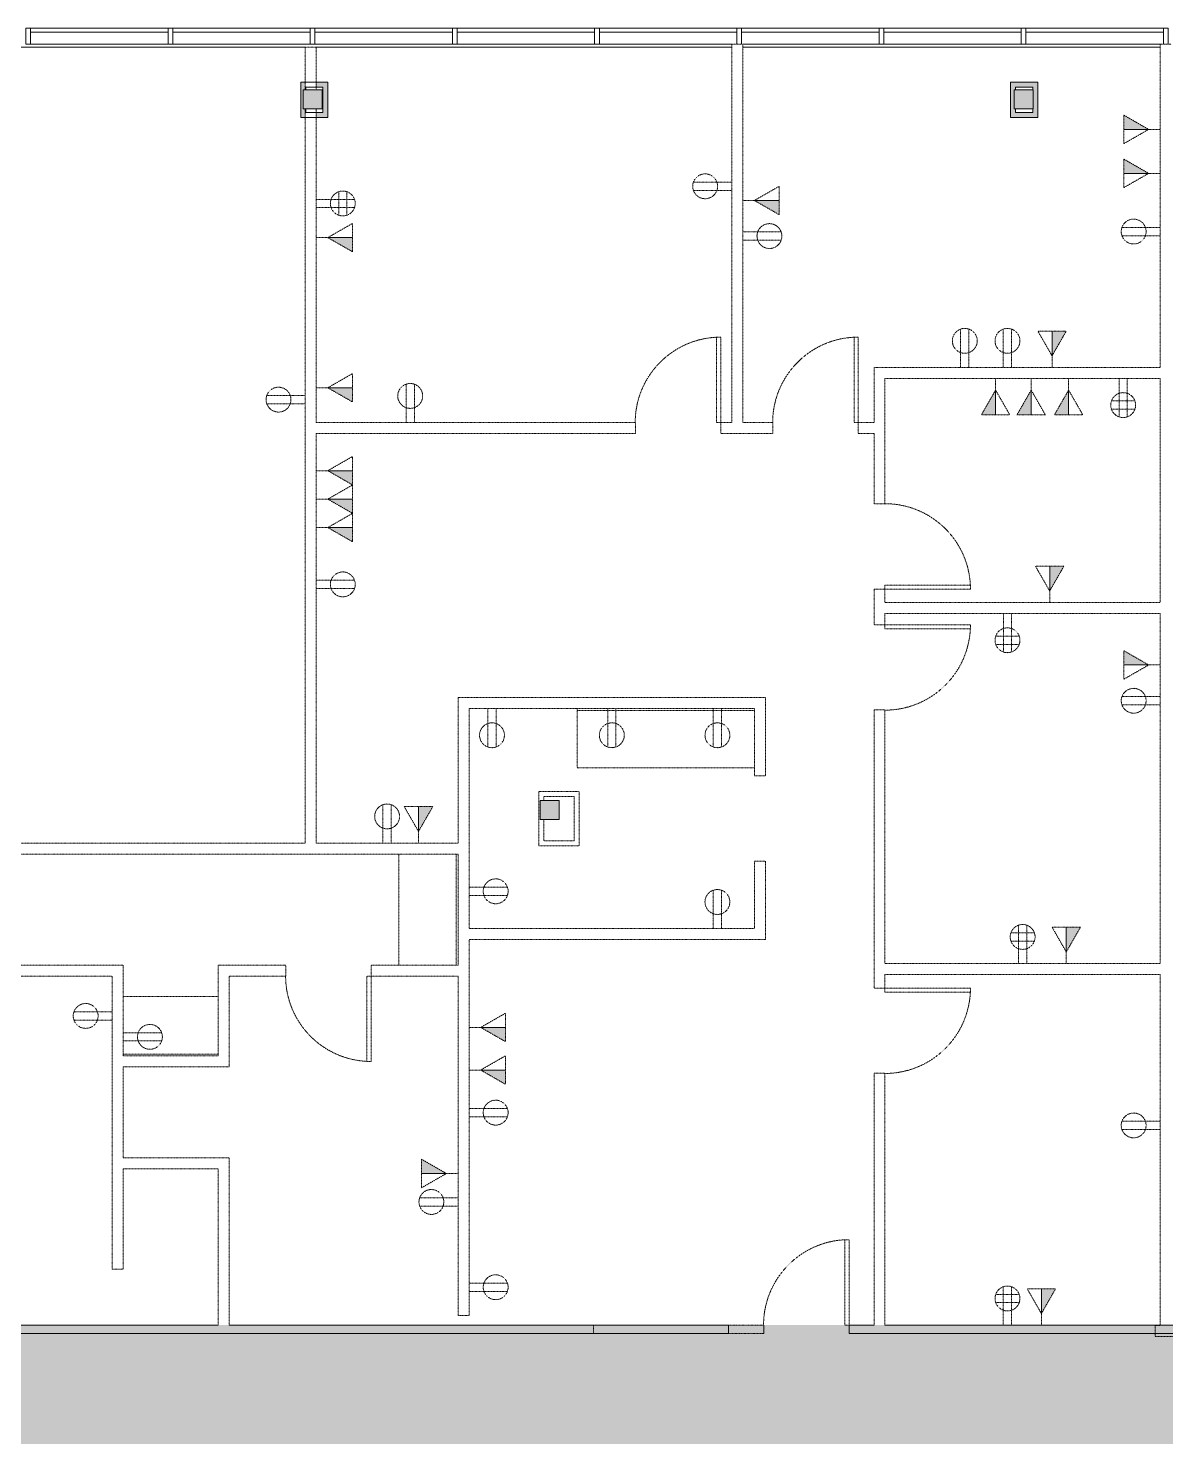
# Model space of a CAD drawing. Header units: inches. Extents: x 41 to 3078, y -575 to 685.
# Drawn here: x 1400 to 1880, y 90 to 685 of the extents above; entities that cross this region are included whole.
import ezdxf

# ---------------------------------------------------------------- set-up
doc = ezdxf.new("R2010")
doc.units = ezdxf.units.IN
doc.header["$MEASUREMENT"] = 0
for name, pattern in [('Demolished', [0.1875, 0.125, -0.0625]), ('Demolished 3_128_', [0.046875, 0.023437, -0.023437]), ('Hidden 1_16_', [0.09375, 0.0625, -0.03125])]:
    doc.linetypes.add(name, pattern=pattern)
for name, color, linetype, lineweight in [('8603 Westwood - 2nd Floor - suite 200 230_dwg', 8, 'Continuous', 9), ('A-ANNO-NOTE', 131, 'Demolished', 9), ('A-DETL-GENF', 92, 'Continuous', 9), ('A-DETL-MEDM', 33, 'Demolished', 9), ('A-DOOR', 31, 'Demolished', 9), ('A-GLAZ-EXST', 7, 'Continuous', 9), ('A-GLAZ-SILL-EXST', 7, 'Continuous', 9), ('A-WALL-PATT', 111, 'Continuous', 13), ('I-WALL', 2, 'Demolished', 9), ('Q-CASE', 31, 'Demolished', 9), ('S-COLS', 52, 'Continuous', 13)]:
    doc.layers.add(name, color=color, linetype=linetype, lineweight=lineweight)

# ---------------------------------------------------------------- blocks, each defined once
blk = doc.blocks.new('8603 Westwood - 2nd Floor - suite 200 230_dwg-2280265-New Construction - Demolition Plan')
at = {"layer": 'A-GLAZ-EXST'}
for p, q in [((760.63, 1258.26), (702.63, 1258.26)), ((762.63, 1258.26), (820.63, 1258.26)), ((822.63, 1258.26), (880.63, 1258.26)), ((940.63, 1258.26), (882.63, 1258.26)), ((942.63, 1258.26), (1000.63, 1258.26)), ((1060.63, 1258.26), (1002.63, 1258.26)), ((1120.63, 1258.26), (1062.63, 1258.26)), ((1122.63, 1258.26), (1180.63, 1258.26))]:
    blk.add_line(p, q, dxfattribs=at)
at = {"layer": 'A-GLAZ-EXST', "flags": 128}
for points in [[(700.63, 1253.26), (700.63, 1260), (702.63, 1260), (702.63, 1253.26)], [(760.63, 1253.26), (760.63, 1260), (762.63, 1260), (762.63, 1253.26)], [(822.63, 1253.26), (822.63, 1260), (820.63, 1260), (820.63, 1253.26)], [(880.63, 1253.26), (880.63, 1260), (882.63, 1260), (882.63, 1253.26)], [(942.63, 1253.26), (942.63, 1260), (940.63, 1260), (940.63, 1253.26)], [(1060.63, 1253.26), (1060.63, 1260), (1062.63, 1260), (1062.63, 1253.26)], [(1120.63, 1253.26), (1120.63, 1260), (1122.63, 1260), (1122.63, 1253.26)]]:
    blk.add_lwpolyline(points, close=True, dxfattribs=at)
for points in [[(1002.63, 1253.26), (1002.63, 1260), (1000.63, 1260), (1000.63, 1253.26)], [(1182.63, 1253.26), (1182.63, 1260), (1180.63, 1260), (1180.63, 1253.26)]]:
    blk.add_lwpolyline(points, dxfattribs=at)
at = {"layer": 'A-GLAZ-SILL-EXST'}
for p, q in [((702.63, 1260), (760.63, 1260)), ((820.63, 1260), (762.63, 1260)), ((880.63, 1260), (822.63, 1260)), ((882.63, 1260), (940.63, 1260)), ((1000.63, 1260), (942.63, 1260)), ((1002.63, 1260), (1060.63, 1260)), ((1062.63, 1260), (1120.63, 1260)), ((1180.63, 1260), (1122.63, 1260)), ((818.5, 1252), (644.13, 1252)), ((702.63, 1253.26), (760.63, 1253.26)), ((880.63, 1253.26), (762.63, 1253.26)), ((998.5, 1252), (823.13, 1252)), ((882.63, 1253.26), (940.63, 1253.26)), ((998.5, 1253.26), (942.63, 1253.26)), ((1003.13, 1253.26), (1060.63, 1253.26)), ((1179.13, 1252), (1003.13, 1252)), ((1062.63, 1253.26), (1120.63, 1253.26)), ((1179.13, 1253.26), (1122.63, 1253.26))]:
    blk.add_line(p, q, dxfattribs=at)
blk = doc.blocks.new('Concrete-Square-Column - 8 x 8-2324995-New Construction - Demolition Plan')
at = {"layer": 'S-COLS', "lineweight": 9}
blk.add_hatch(color=55, dxfattribs=at).paths.add_polyline_path([(-0.39, -4), (4, -4), (4, 4), (-4, 4), (-4, -4)], flags=0)
at = {"layer": 'S-COLS', "color": 250, "lineweight": 20}
for p, q in [((4, 4), (-4, 4)), ((-4, 4), (-4, -4)), ((4, -4), (4, 4)), ((-4, -4), (4, -4))]:
    blk.add_line(p, q, dxfattribs=at)
blk = doc.blocks.new('Single-Flush - 36_ x 96_-2411555-New Construction - Demolition Plan')
at = {"layer": 'A-DOOR', "color": 250, "linetype": 'Hidden 1_16_', "lineweight": 20}
for p, q in [((16.25, 2.31), (16.25, 38.34)), ((18, 38.34), (16.25, 38.34)), ((18, 2.31), (18, 38.34)), ((18, 2.31), (16.25, 2.31))]:
    blk.add_line(p, q, dxfattribs=at)
at = {"layer": 'A-DOOR', "color": 7, "linetype": 'Demolished 3_128_'}
blk.add_arc((18, 2.31), 36.07, 92.78116, 180, dxfattribs=at)
blk = doc.blocks.new('Single-Flush - 36_ x 96_-2411590-New Construction - Demolition Plan')
at = {"layer": 'A-DOOR', "color": 250, "linetype": 'Hidden 1_16_', "lineweight": 20}
for p, q in [((16.25, -2.31), (16.25, -38.34)), ((18, -2.31), (16.25, -2.31)), ((18, -2.31), (18, -38.34)), ((18, -38.34), (16.25, -38.34))]:
    blk.add_line(p, q, dxfattribs=at)
at = {"layer": 'A-DOOR', "color": 7, "linetype": 'Demolished 3_128_'}
blk.add_arc((18, -2.31), 36.07, 180, 267.21884, dxfattribs=at)
blk = doc.blocks.new('Door-Opening - 36_ x 96_-2600576-New Construction - Demolition Plan')
at = {"layer": 'A-DETL-MEDM', "color": 7, "linetype": 'Demolished 3_128_'}
for p, q in [((-18.32, 2.31), (-18.32, -2.31)), ((17.68, -2.31), (17.68, 2.31))]:
    blk.add_line(p, q, dxfattribs=at)
blk = doc.blocks.new('Single-Flush - 36_ x 96_-2412081-New Construction - Demolition Plan')
at = {"layer": 'A-DOOR', "color": 250, "linetype": 'Hidden 1_16_', "lineweight": 20}
for p, q in [((16.25, 1.75), (16.25, 37.77)), ((18, 37.77), (16.25, 37.77)), ((18, 1.75), (18, 37.77)), ((18, 1.75), (16.25, 1.75))]:
    blk.add_line(p, q, dxfattribs=at)
at = {"layer": 'A-DOOR', "color": 7, "linetype": 'Demolished 3_128_'}
blk.add_arc((18, 1.75), 36.07, 92.78116, 180, dxfattribs=at)
blk = doc.blocks.new('Counter Top - Standard Counter Top w_ Backsplash-2559055-New Construction - Demolition Plan')
at = {"layer": 'Q-CASE', "color": 7, "linetype": 'Demolished 3_128_'}
for p, q in [((-0.39, -0.75), (-47.26, -0.75)), ((-47.26, -25), (-0.39, -25))]:
    blk.add_line(p, q, dxfattribs=at)
blk = doc.blocks.new('Counter Top - Standard Counter Top w_ Backsplash-2559159-New Construction - Demolition Plan')
at = {"layer": 'Q-CASE', "color": 7, "linetype": 'Demolished 3_128_'}
for p, q in [((-7.26, -0.75), (-47.26, -0.75)), ((-47.26, -25), (-7.26, -25))]:
    blk.add_line(p, q, dxfattribs=at)
blk = doc.blocks.new('Counter Top - Standard Counter Top w_ Backsplash-2562084-New Construction - Demolition Plan')
at = {"layer": 'Q-CASE', "color": 7, "linetype": 'Demolished 3_128_'}
for p, q in [((-47.26, 0), (-47.26, -25)), ((27.61, -0.75), (-47.26, -0.75)), ((-47.26, -25), (27.61, -25))]:
    blk.add_line(p, q, dxfattribs=at)

msp = doc.modelspace()

# ---------------------------------------------------------------- hatches: boundary and pattern name
at = {"layer": 'A-ANNO-NOTE', "linetype": 'Demolished 3_128_'}
for points in [[(1872.64, 642.3), (1862.18, 648.3), (1862.18, 642.3)], [(1872.64, 623.74), (1862.18, 629.74), (1862.18, 623.74)], [(1716.75, 606.3), (1716.75, 612.3), (1706.29, 612.3)], [(1536.75, 590.63), (1536.75, 596.63), (1526.29, 596.63)], [(1831.87, 546.71), (1837.87, 557.17), (1831.87, 557.17)], [(1536.75, 527.23), (1536.75, 533.23), (1526.29, 533.23)], [(1808.06, 521.79), (1808.06, 532.25), (1802.06, 521.79)], [(1823.06, 521.79), (1823.06, 532.25), (1817.06, 521.79)], [(1838.87, 521.79), (1838.87, 532.25), (1832.87, 521.79)], [(1536.75, 492.23), (1536.75, 498.23), (1526.29, 498.23)], [(1536.75, 480.23), (1536.75, 486.23), (1526.29, 486.23)], [(1536.75, 468.23), (1536.75, 474.23), (1526.29, 474.23)], [(1830.87, 447.45), (1836.87, 457.91), (1830.87, 457.91)], [(1872.64, 416.22), (1862.18, 422.22), (1862.18, 416.22)], [(1564.56, 345.95), (1570.56, 356.41), (1564.56, 356.41)], [(1837.87, 295.08), (1843.87, 305.54), (1837.87, 305.54)], [(1601.25, 257.22), (1601.25, 263.22), (1590.79, 263.22)], [(1601.25, 239.22), (1601.25, 245.22), (1590.79, 245.22)], [(1576.33, 201.54), (1565.87, 207.54), (1565.87, 201.54)], [(1827.37, 142.45), (1833.37, 152.91), (1827.37, 152.91)]]:
    msp.add_hatch(color=7, dxfattribs=at).paths.add_polyline_path(points, flags=0)
at = {"layer": 'A-DETL-GENF'}
h = msp.add_hatch(color=9, dxfattribs=at)
h.paths.add_polyline_path([(2561.5, -574.97), (2355, 47.27), (2360.39, 47.51), (2365.73, 48.24), (2370.99, 49.44), (2376.13, 51.1), (2381.09, 53.22), (2385.84, 55.78), (2390.34, 58.75), (2394.56, 62.12), (2398.46, 65.85), (2402.01, 69.91), (2405.18, 74.27), (2407.95, 78.91), (2410.29, 83.77), (2412.18, 88.82), (2413.62, 94.02), (2414.58, 99.33), (2415.07, 104.7), (2415.07, 110.1), (2414.58, 115.47), (2413.62, 120.78), (2412.18, 125.98), (2410.29, 131.03), (2407.95, 135.89), (2405.18, 140.52), (2402.01, 144.89), (2398.46, 148.95), (2394.56, 152.68), (2390.34, 156.04), (2385.84, 159.02), (2381.09, 161.57), (2376.13, 163.69), (2370.99, 165.36), (2365.73, 166.56), (2360.39, 167.29), (2355, 167.53), (2314, 167.53), (2324, 137.54), (2059.37, 137.54), (2059.37, 134.04), (1746.22, 134.04), (1746.22, 137.54), (1710.22, 137.54), (1710.22, 134.04), (1697.37, 134.04), (1697.37, 137.54), (1695.37, 137.54), (1695.37, 134.04), (1245.62, 134.04), (1245.62, 137.54), (778.9, 137.54), (778.9, 230.67), (557.93, 230.67), (513.37, 364.64), (510.85, 372.86), (508.8, 381.22), (507.23, 389.68), (506.15, 398.22), (505.56, 406.8), (505.46, 415.41), (505.85, 424), (506.73, 432.56), (508.1, 441.06), (509.96, 449.46), (512.29, 457.74), (515.09, 465.88), (518.35, 473.84), (522.07, 481.6), (526.22, 489.14), (530.79, 496.43), (535.78, 503.45), (541.15, 510.16), (546.9, 516.56), (553.01, 522.62), (559.46, 528.33), (566.22, 533.65), (573.27, 538.58), (580.59, 543.1), (588.16, 547.19), (595.96, 550.84), (603.94, 554.04), (612.1, 556.78), (620.4, 559.04), (628.82, 560.83), (637.32, 562.14), (645.89, 562.95), (654.49, 563.28), (682.08, 563.28), (641.5, 685.04), (278.25, 685.04), (466, 121.79), (612.87, 121.79), (612.87, 13.04), (502.25, 13.04), (496.87, 12.79), (491.53, 12.07), (486.29, 10.87), (481.17, 9.21), (476.21, 7.09), (471.47, 4.54), (466.98, 1.58), (462.77, -1.78), (458.88, -5.5), (455.34, -9.56), (452.17, -13.91), (449.41, -18.53), (447.08, -23.38), (445.18, -28.42), (443.75, -33.61), (442.79, -38.91), (442.31, -44.27), (442.31, -49.66), (442.79, -55.02), (443.75, -60.32), (445.18, -65.51), (447.08, -70.55), (449.41, -75.4), (452.17, -80.02), (455.34, -84.37), (458.88, -88.43), (462.77, -92.15), (466.98, -95.51), (471.47, -98.47), (476.21, -101.02), (481.17, -103.14), (486.29, -104.8), (491.53, -106), (496.87, -106.72), (502.25, -106.96), (616.37, -106.96), (616.37, -214.96), (578.25, -214.96), (698.25, -574.97), (1879.87, -574.97)], flags=0)
h.paths.add_polyline_path([(1210.25, 126.54), (1206.75, 126.54), (1206.75, 134.04), (1210.25, 134.04), (1210.25, 132.52)], flags=0)
at = {"layer": 'A-WALL-PATT'}
h = msp.add_hatch(color=8, dxfattribs=at)
h.paths.add_polyline_path([(1526.37, 660.17), (1526.37, 662.3), (1521.37, 662.3), (1521.37, 660.17), (1524.25, 660.17)], flags=0)
h.paths.add_polyline_path([(1515.87, 660.17), (1516.75, 660.17), (1516.75, 662.3), (1514.87, 662.3), (1514.87, 660.17)], flags=0)
for points in [[(1514.87, 649.42), (1516.75, 649.42), (1516.75, 651.04), (1515.87, 651.04), (1515.87, 659.04), (1516.75, 659.04), (1516.75, 660.17), (1514.87, 660.17)], [(1524.25, 647.3), (1526.37, 647.3), (1526.37, 660.17), (1524.25, 660.17), (1524.25, 649.42)], [(1814.4, 660.17), (1825.9, 660.17), (1825.9, 662.3), (1814.4, 662.3)], [(1816.52, 649.42), (1816.52, 651.04), (1815.87, 651.04), (1815.87, 659.04), (1816.52, 659.04), (1816.52, 660.17), (1814.4, 660.17), (1814.4, 649.42), (1815.87, 649.42)], [(1825.9, 647.3), (1825.9, 660.17), (1823.77, 660.17), (1823.77, 659.04), (1823.87, 659.04), (1823.87, 651.04), (1823.77, 651.04), (1823.77, 647.3), (1823.87, 647.3)], [(1816.52, 647.3), (1823.77, 647.3), (1823.77, 649.42), (1814.4, 649.42), (1814.4, 647.3), (1815.87, 647.3)], [(1551.69, 134.04), (1695.37, 134.04), (1695.37, 137.54), (1245.62, 137.54), (1245.62, 134.04)]]:
    msp.add_hatch(color=8, dxfattribs=at).paths.add_polyline_path(points, flags=0)
h = msp.add_hatch(color=8, dxfattribs=at)
h.paths.add_polyline_path([(1523.87, 647.3), (1524.25, 647.3), (1524.25, 649.42), (1521.37, 649.42), (1521.37, 647.3)], flags=0)
h.paths.add_polyline_path([(1514.87, 647.3), (1516.75, 647.3), (1516.75, 649.42), (1514.87, 649.42)], flags=0)
h = msp.add_hatch(color=8, dxfattribs=at)
h.paths.add_polyline_path([(2026.89, 134.04), (2059.37, 134.04), (2059.37, 137.54), (1746.22, 137.54), (1746.22, 134.04)], flags=0)
h.paths.add_polyline_path([(1710.22, 134.04), (1710.22, 137.54), (1697.37, 137.54), (1697.37, 134.04)], flags=0)

# ---------------------------------------------------------------- linework, layer by layer
at = {"layer": 'A-ANNO-NOTE', "color": 7, "linetype": 'Demolished 3_128_'}
for p, q in [((1862.18, 648.3), (1862.18, 642.3)), ((1872.64, 642.3), (1862.18, 648.3)), ((1862.18, 648.3), (1862.18, 636.3)), ((1872.64, 642.3), (1862.18, 648.3)), ((1862.18, 642.3), (1872.64, 642.3)), ((1877.56, 642.3), (1862.18, 642.3)), ((1872.64, 642.3), (1862.18, 636.3)), ((1862.18, 629.74), (1862.18, 623.74)), ((1872.64, 623.74), (1862.18, 629.74)), ((1862.18, 629.74), (1862.18, 617.74)), ((1872.64, 623.74), (1862.18, 629.74)), ((1696.75, 620.03), (1680.55, 620.03)), ((1862.18, 623.74), (1872.64, 623.74)), ((1877.56, 623.74), (1862.18, 623.74)), ((1872.64, 623.74), (1862.18, 617.74)), ((1521.37, 612.78), (1537.57, 612.78)), ((1530.88, 606.09), (1530.88, 615.99)), ((1534.36, 606.09), (1534.36, 615.99)), ((1696.75, 616.55), (1680.55, 616.55)), ((1706.29, 612.3), (1716.75, 618.3)), ((1716.75, 606.3), (1716.75, 618.3)), ((1521.37, 609.3), (1537.57, 609.3)), ((1701.37, 612.3), (1716.75, 612.3)), ((1716.75, 612.3), (1706.29, 612.3)), ((1706.29, 612.3), (1716.75, 606.3)), ((1706.29, 612.3), (1716.75, 606.3)), ((1716.75, 606.3), (1716.75, 612.3)), ((1526.29, 596.63), (1536.75, 602.63)), ((1536.75, 590.63), (1536.75, 602.63)), ((1877.56, 600.93), (1861.36, 600.93)), ((1521.37, 596.63), (1536.75, 596.63)), ((1536.75, 596.63), (1526.29, 596.63)), ((1526.29, 596.63), (1536.75, 590.63)), ((1526.29, 596.63), (1536.75, 590.63)), ((1536.75, 590.63), (1536.75, 596.63)), ((1701.37, 599.01), (1717.57, 599.01)), ((1701.37, 595.53), (1717.57, 595.53)), ((1877.56, 597.44), (1861.36, 597.44)), ((1793.31, 541.8), (1793.31, 557.99)), ((1796.8, 541.8), (1796.8, 557.99)), ((1811.31, 541.8), (1811.31, 557.99)), ((1814.8, 541.8), (1814.8, 557.99)), ((1831.87, 546.71), (1825.87, 557.17)), ((1837.87, 557.17), (1825.87, 557.17)), ((1837.87, 557.17), (1831.87, 557.17)), ((1831.87, 557.17), (1831.87, 546.71)), ((1831.87, 546.71), (1837.87, 557.17)), ((1831.87, 541.8), (1831.87, 557.17)), ((1831.87, 546.71), (1837.87, 557.17)), ((1526.29, 533.23), (1536.75, 539.23)), ((1536.75, 527.23), (1536.75, 539.23)), ((1808.06, 537.17), (1808.06, 521.79)), ((1823.06, 537.17), (1823.06, 521.79)), ((1838.87, 537.17), (1838.87, 521.79)), ((1860.13, 537.17), (1860.13, 520.97)), ((1863.62, 537.17), (1863.62, 520.97)), ((1516.75, 529.97), (1500.55, 529.97)), ((1521.37, 533.23), (1536.75, 533.23)), ((1536.75, 533.23), (1526.29, 533.23)), ((1526.29, 533.23), (1536.75, 527.23)), ((1526.29, 533.23), (1536.75, 527.23)), ((1536.75, 527.23), (1536.75, 533.23)), ((1559.31, 518.55), (1559.31, 534.74)), ((1562.8, 518.55), (1562.8, 534.74)), ((1808.06, 532.25), (1802.06, 521.79)), ((1808.06, 532.25), (1802.06, 521.79)), ((1808.06, 521.79), (1808.06, 532.25)), ((1808.06, 532.25), (1814.06, 521.79)), ((1823.06, 532.25), (1817.06, 521.79)), ((1823.06, 532.25), (1817.06, 521.79)), ((1823.06, 521.79), (1823.06, 532.25)), ((1823.06, 532.25), (1829.06, 521.79)), ((1838.87, 532.25), (1832.87, 521.79)), ((1838.87, 532.25), (1832.87, 521.79)), ((1838.87, 521.79), (1838.87, 532.25)), ((1838.87, 532.25), (1844.87, 521.79)), ((1516.75, 526.49), (1500.55, 526.49)), ((1856.92, 527.67), (1866.83, 527.67)), ((1856.92, 524.18), (1866.83, 524.18)), ((1802.06, 521.79), (1808.06, 521.79)), ((1802.06, 521.79), (1814.06, 521.79)), ((1817.06, 521.79), (1823.06, 521.79)), ((1817.06, 521.79), (1829.06, 521.79)), ((1832.87, 521.79), (1838.87, 521.79)), ((1832.87, 521.79), (1844.87, 521.79)), ((1526.29, 498.23), (1536.75, 504.23)), ((1536.75, 492.23), (1536.75, 504.23)), ((1521.37, 498.23), (1536.75, 498.23)), ((1536.75, 498.23), (1526.29, 498.23)), ((1526.29, 498.23), (1536.75, 492.23)), ((1526.29, 498.23), (1536.75, 492.23)), ((1536.75, 492.23), (1536.75, 498.23)), ((1526.29, 486.23), (1536.75, 492.23)), ((1536.75, 480.23), (1536.75, 492.23)), ((1521.37, 486.23), (1536.75, 486.23)), ((1536.75, 486.23), (1526.29, 486.23)), ((1526.29, 486.23), (1536.75, 480.23)), ((1526.29, 486.23), (1536.75, 480.23)), ((1536.75, 480.23), (1536.75, 486.23)), ((1526.29, 474.23), (1536.75, 480.23)), ((1536.75, 468.23), (1536.75, 480.23)), ((1521.37, 474.23), (1536.75, 474.23)), ((1536.75, 474.23), (1526.29, 474.23)), ((1526.29, 474.23), (1536.75, 468.23)), ((1526.29, 474.23), (1536.75, 468.23)), ((1536.75, 468.23), (1536.75, 474.23)), ((1830.87, 447.45), (1824.87, 457.91)), ((1836.87, 457.91), (1824.87, 457.91)), ((1836.87, 457.91), (1830.87, 457.91)), ((1830.87, 457.91), (1830.87, 447.45)), ((1830.87, 447.45), (1836.87, 457.91)), ((1830.87, 442.54), (1830.87, 457.91)), ((1830.87, 447.45), (1836.87, 457.91)), ((1521.37, 451.98), (1537.57, 451.98)), ((1521.37, 448.49), (1537.57, 448.49)), ((1811.32, 437.91), (1811.32, 421.71)), ((1814.81, 437.91), (1814.81, 421.71)), ((1808.11, 428.41), (1818.02, 428.41)), ((1808.11, 424.92), (1818.02, 424.92)), ((1862.18, 422.22), (1862.18, 416.22)), ((1872.64, 416.22), (1862.18, 422.22)), ((1862.18, 422.22), (1862.18, 410.22)), ((1872.64, 416.22), (1862.18, 422.22)), ((1862.18, 416.22), (1872.64, 416.22)), ((1877.56, 416.22), (1862.18, 416.22)), ((1872.64, 416.22), (1862.18, 410.22)), ((1877.56, 402.85), (1861.36, 402.85)), ((1877.56, 399.36), (1861.36, 399.36)), ((1593.82, 397.8), (1593.82, 381.6)), ((1597.31, 397.8), (1597.31, 381.6)), ((1644.38, 397.8), (1644.38, 381.6)), ((1647.87, 397.8), (1647.87, 381.6)), ((1688.95, 397.8), (1688.95, 381.6)), ((1692.43, 397.8), (1692.43, 381.6)), ((1549.56, 341.04), (1549.56, 357.23)), ((1553.05, 341.04), (1553.05, 357.23)), ((1564.56, 345.95), (1558.56, 356.41)), ((1570.56, 356.41), (1558.56, 356.41)), ((1570.56, 356.41), (1564.56, 356.41)), ((1564.56, 356.41), (1564.56, 345.95)), ((1564.56, 345.95), (1570.56, 356.41)), ((1564.56, 341.04), (1564.56, 356.41)), ((1564.56, 345.95), (1570.56, 356.41)), ((1585.87, 322.41), (1602.07, 322.41)), ((1688.94, 304.92), (1688.94, 321.12)), ((1692.42, 304.92), (1692.42, 321.12)), ((1585.87, 318.93), (1602.07, 318.93)), ((1817.72, 290.16), (1817.72, 306.36)), ((1821.2, 290.16), (1821.2, 306.36)), ((1837.87, 295.08), (1831.87, 305.54)), ((1843.87, 305.54), (1831.87, 305.54)), ((1843.87, 305.54), (1837.87, 305.54)), ((1837.87, 305.54), (1837.87, 295.08)), ((1837.87, 295.08), (1843.87, 305.54)), ((1837.87, 290.16), (1837.87, 305.54)), ((1837.87, 295.08), (1843.87, 305.54)), ((1824.42, 303.15), (1814.51, 303.15)), ((1824.42, 299.66), (1814.51, 299.66)), ((1435.37, 269.8), (1419.17, 269.8)), ((1590.79, 263.22), (1601.25, 269.22)), ((1601.25, 257.22), (1601.25, 269.22)), ((1435.37, 266.32), (1419.17, 266.32)), ((1585.87, 263.22), (1601.25, 263.22)), ((1601.25, 263.22), (1590.79, 263.22)), ((1590.79, 263.22), (1601.25, 257.22)), ((1590.79, 263.22), (1601.25, 257.22)), ((1601.25, 257.22), (1601.25, 263.22)), ((1440, 260.97), (1456.2, 260.97)), ((1440, 257.48), (1456.2, 257.48)), ((1590.79, 245.22), (1601.25, 251.22)), ((1601.25, 239.22), (1601.25, 251.22)), ((1585.87, 245.22), (1601.25, 245.22)), ((1601.25, 245.22), (1590.79, 245.22)), ((1590.79, 245.22), (1601.25, 239.22)), ((1590.79, 245.22), (1601.25, 239.22)), ((1601.25, 239.22), (1601.25, 245.22)), ((1585.87, 228.97), (1602.07, 228.97)), ((1585.87, 225.48), (1602.07, 225.48)), ((1877.56, 223.59), (1861.36, 223.59)), ((1877.56, 220.1), (1861.36, 220.1)), ((1565.87, 207.54), (1565.87, 201.54)), ((1576.33, 201.54), (1565.87, 207.54)), ((1565.87, 207.54), (1565.87, 195.54)), ((1576.33, 201.54), (1565.87, 207.54)), ((1565.87, 201.54), (1576.33, 201.54)), ((1581.25, 201.54), (1565.87, 201.54)), ((1576.33, 201.54), (1565.87, 195.54)), ((1581.25, 191.27), (1565.05, 191.27)), ((1581.25, 187.79), (1565.05, 187.79)), ((1585.87, 155.28), (1602.07, 155.28)), ((1585.87, 151.8), (1602.07, 151.8)), ((1818.01, 150.52), (1808.1, 150.52)), ((1811.31, 137.54), (1811.31, 153.73)), ((1814.8, 137.54), (1814.8, 153.73)), ((1827.37, 142.45), (1821.37, 152.91)), ((1833.37, 152.91), (1821.37, 152.91)), ((1833.37, 152.91), (1827.37, 152.91)), ((1827.37, 152.91), (1827.37, 142.45)), ((1827.37, 142.45), (1833.37, 152.91)), ((1827.37, 137.54), (1827.37, 152.91)), ((1827.37, 142.45), (1833.37, 152.91)), ((1818.01, 147.04), (1808.1, 147.04))]:
    msp.add_line(p, q, dxfattribs=at)
for centre in [(1685.5, 618.29), (1532.62, 611.04), (1712.62, 597.27), (1866.31, 599.19), (1795.06, 553.04), (1813.06, 553.04), (1505.5, 528.23), (1561.06, 529.79), (1861.88, 525.92), (1532.62, 450.24), (1813.06, 426.66), (1866.31, 401.11), (1595.56, 386.55), (1646.13, 386.55), (1690.69, 386.55), (1551.31, 352.28), (1597.12, 320.67), (1690.68, 316.17), (1819.46, 301.41), (1424.13, 268.06), (1451.24, 259.23), (1597.12, 227.23), (1866.31, 221.84), (1570, 189.53), (1597.12, 153.54), (1813.06, 148.78)]:
    msp.add_circle(centre, 5.25, dxfattribs=at)
at = {"layer": 'I-WALL', "color": 250, "linetype": 'Hidden 1_16_', "lineweight": 20}
for p, q in [((1696.75, 678.3), (1696.75, 518.55)), ((1701.37, 678.3), (1696.75, 678.3)), ((1701.37, 518.55), (1701.37, 678.3)), ((1882.19, 678.3), (1877.56, 678.3)), ((1877.56, 678.3), (1877.56, 541.8)), ((1521.37, 677.04), (1516.75, 677.04)), ((1516.75, 677.04), (1516.75, 659.04)), ((1521.37, 659.04), (1521.37, 677.04)), ((1516.75, 651.04), (1516.75, 341.04)), ((1521.37, 518.55), (1521.37, 651.04)), ((1756.75, 541.8), (1756.75, 518.55)), ((1877.56, 541.8), (1756.75, 541.8)), ((1761.37, 484.22), (1761.37, 537.17)), ((1761.37, 537.17), (1877.56, 537.17)), ((1877.56, 537.17), (1877.56, 442.54)), ((1656.06, 518.55), (1521.37, 518.55)), ((1656.06, 513.92), (1656.06, 518.55)), ((1696.75, 518.55), (1692.06, 518.55)), ((1692.06, 518.55), (1692.06, 513.92)), ((1714.06, 518.55), (1701.37, 518.55)), ((1714.06, 513.92), (1714.06, 518.55)), ((1756.75, 518.55), (1750.06, 518.55)), ((1750.06, 518.55), (1750.06, 513.92)), ((1521.37, 341.04), (1521.37, 513.92)), ((1521.37, 513.92), (1656.06, 513.92)), ((1692.06, 513.92), (1714.06, 513.92)), ((1750.06, 513.92), (1756.75, 513.92)), ((1756.75, 513.92), (1756.75, 484.22)), ((1756.75, 484.22), (1761.37, 484.22)), ((1756.75, 448.22), (1756.75, 433.22)), ((1761.37, 448.22), (1756.75, 448.22)), ((1761.37, 442.54), (1761.37, 448.22)), ((1877.56, 442.54), (1761.37, 442.54)), ((1761.37, 433.22), (1761.37, 437.91)), ((1761.37, 437.91), (1877.56, 437.91)), ((1877.56, 437.91), (1877.56, 290.16)), ((1756.75, 433.22), (1761.37, 433.22)), ((1581.25, 402.42), (1581.25, 341.04)), ((1711, 402.42), (1581.25, 402.42)), ((1711, 369.36), (1711, 402.42)), ((1585.87, 304.92), (1585.87, 397.8)), ((1585.87, 397.8), (1706.37, 397.8)), ((1706.37, 397.8), (1706.37, 369.36)), ((1756.75, 397.22), (1756.75, 279.85)), ((1761.37, 397.22), (1756.75, 397.22)), ((1761.37, 290.16), (1761.37, 397.22)), ((1632.37, 362.8), (1615.37, 362.8)), ((1615.37, 362.8), (1615.37, 339.8)), ((1632.37, 339.8), (1632.37, 362.8)), ((1617.5, 360.67), (1630.25, 360.67)), ((1617.5, 359.04), (1617.5, 360.67)), ((1630.25, 360.67), (1630.25, 341.92)), ((1617.5, 341.92), (1617.5, 351.04)), ((1516.75, 341.04), (1348.25, 341.04)), ((1581.25, 341.04), (1521.37, 341.04)), ((1615.37, 339.8), (1632.37, 339.8)), ((1630.25, 341.92), (1617.5, 341.92)), ((1343.62, 336.41), (1581.25, 336.41)), ((1581.25, 336.41), (1581.25, 289.54)), ((1706.37, 333.36), (1706.37, 304.92)), ((1711, 300.3), (1711, 333.36)), ((1706.37, 304.92), (1585.87, 304.92)), ((1585.87, 141.54), (1585.87, 300.3)), ((1585.87, 300.3), (1711, 300.3)), ((1440, 289.54), (1368.31, 289.54)), ((1440, 251.22), (1440, 289.54)), ((1508.56, 289.54), (1480, 289.54)), ((1480, 289.54), (1480, 251.22)), ((1508.56, 284.91), (1508.56, 289.54)), ((1581.25, 289.54), (1544.56, 289.54)), ((1544.56, 289.54), (1544.56, 284.91)), ((1877.56, 290.16), (1761.37, 290.16)), ((1761.37, 279.85), (1761.37, 285.54)), ((1761.37, 285.54), (1877.56, 285.54)), ((1877.56, 285.54), (1877.56, 137.35)), ((1368.31, 284.91), (1435.37, 284.91)), ((1435.37, 284.91), (1435.37, 161.22)), ((1484.62, 284.91), (1508.56, 284.91)), ((1484.62, 246.6), (1484.62, 284.91)), ((1544.56, 284.91), (1581.25, 284.91)), ((1581.25, 284.91), (1581.25, 141.54)), ((1756.75, 279.85), (1761.37, 279.85)), ((1480, 251.22), (1440, 251.22)), ((1440, 208.1), (1440, 246.6)), ((1440, 246.6), (1484.62, 246.6)), ((1756.75, 243.85), (1756.75, 137.54)), ((1761.37, 243.85), (1756.75, 243.85)), ((1761.37, 137.54), (1761.37, 243.85)), ((1484.62, 208.1), (1440, 208.1)), ((1440, 203.47), (1480, 203.47)), ((1440, 161.22), (1440, 203.47)), ((1480, 203.47), (1480, 137.54)), ((1484.62, 137.54), (1484.62, 208.1)), ((1435.37, 161.22), (1440, 161.22)), ((1581.25, 141.54), (1585.87, 141.54)), ((1710.22, 137.54), (1638.37, 137.54)), ((1638.37, 137.54), (1638.37, 134.04)), ((1877.56, 137.35), (1875.37, 137.35)), ((1875.37, 137.35), (1875.37, 132.72)), ((1638.37, 134.04), (1710.22, 134.04)), ((1875.37, 132.72), (1923.12, 132.72))]:
    msp.add_line(p, q, dxfattribs=at)
at = {"layer": 'I-WALL', "color": 250, "linetype": 'Continuous', "lineweight": 20}
for p, q in [((1526.37, 662.3), (1514.87, 662.3)), ((1514.87, 662.3), (1514.87, 647.3)), ((1517, 660.17), (1524.25, 660.17)), ((1517, 659.04), (1517, 660.17)), ((1524.25, 660.17), (1524.25, 649.42)), ((1526.37, 647.3), (1526.37, 662.3)), ((1825.9, 662.3), (1814.4, 662.3)), ((1814.4, 662.3), (1814.4, 647.3)), ((1816.52, 660.17), (1823.77, 660.17)), ((1816.52, 659.04), (1816.52, 660.17)), ((1823.77, 660.17), (1823.77, 659.04)), ((1825.9, 647.3), (1825.9, 662.3)), ((1517, 649.42), (1517, 651.04)), ((1524.25, 649.42), (1517, 649.42)), ((1816.52, 649.42), (1816.52, 651.04)), ((1823.77, 649.42), (1816.52, 649.42)), ((1823.77, 651.04), (1823.77, 649.42)), ((1514.87, 647.3), (1526.37, 647.3)), ((1814.4, 647.3), (1825.9, 647.3)), ((1480, 137.54), (1327.12, 137.54)), ((1695.37, 137.54), (1484.62, 137.54)), ((1695.37, 134.04), (1695.37, 137.54)), ((1710.22, 134.04), (1710.22, 137.54)), ((1756.75, 137.54), (1746.22, 137.54)), ((1746.22, 137.54), (1746.22, 134.04)), ((2059.37, 137.54), (1761.37, 137.54)), ((1210.25, 134.04), (1695.37, 134.04)), ((1746.22, 134.04), (2059.37, 134.04))]:
    msp.add_line(p, q, dxfattribs=at)

# ---------------------------------------------------------------- block references
at = {"layer": '8603 Westwood - 2nd Floor - suite 200 230_dwg', "color": 7}
msp.add_blockref('8603 Westwood - 2nd Floor - suite 200 230_dwg-2280265-New Construction - Demolition Plan', (698.25, -574.96), dxfattribs=at)
at = {"layer": 'A-DOOR', "color": 7, "linetype": 'Demolished 3_128_'}
for name, p in [('Single-Flush - 36_ x 96_-2411555-New Construction - Demolition Plan', (1674.06, 516.23)), ('Single-Flush - 36_ x 96_-2411555-New Construction - Demolition Plan', (1732.06, 516.23)), ('Single-Flush - 36_ x 96_-2411590-New Construction - Demolition Plan', (1526.56, 287.22)), ('Single-Flush - 36_ x 96_-2412081-New Construction - Demolition Plan', (1728.22, 135.79))]:
    msp.add_blockref(name, p, dxfattribs=at)
for name, p, rotation in [('Single-Flush - 36_ x 96_-2411555-New Construction - Demolition Plan', (1759.06, 466.22), 269.9999999999999), ('Single-Flush - 36_ x 96_-2411590-New Construction - Demolition Plan', (1759.06, 415.22), 89.99999999999991), ('Door-Opening - 36_ x 96_-2600576-New Construction - Demolition Plan', (1708.69, 351.68), 89.9999999999999), ('Single-Flush - 36_ x 96_-2411590-New Construction - Demolition Plan', (1759.06, 261.85), 89.99999999999991)]:
    msp.add_blockref(name, p, dxfattribs=dict(at, rotation=rotation))
at = {"layer": 'Q-CASE', "color": 7, "linetype": 'Demolished 3_128_'}
msp.add_blockref('Counter Top - Standard Counter Top w_ Backsplash-2562084-New Construction - Demolition Plan', (1678.76, 397.8), dxfattribs=at)
for name, p, rotation in [('Counter Top - Standard Counter Top w_ Backsplash-2559055-New Construction - Demolition Plan', (1581.25, 289.15), 269.9999999999998), ('Counter Top - Standard Counter Top w_ Backsplash-2559159-New Construction - Demolition Plan', (1432.74, 251.22), 180)]:
    msp.add_blockref(name, p, dxfattribs=dict(at, rotation=rotation))
at = {"layer": 'S-COLS', "lineweight": 9}
for p in [(1519.87, 655.04), (1819.87, 655.04), (1619.87, 355.04)]:
    msp.add_blockref('Concrete-Square-Column - 8 x 8-2324995-New Construction - Demolition Plan', p, dxfattribs=at)

doc.saveas('drawing.dxf')
